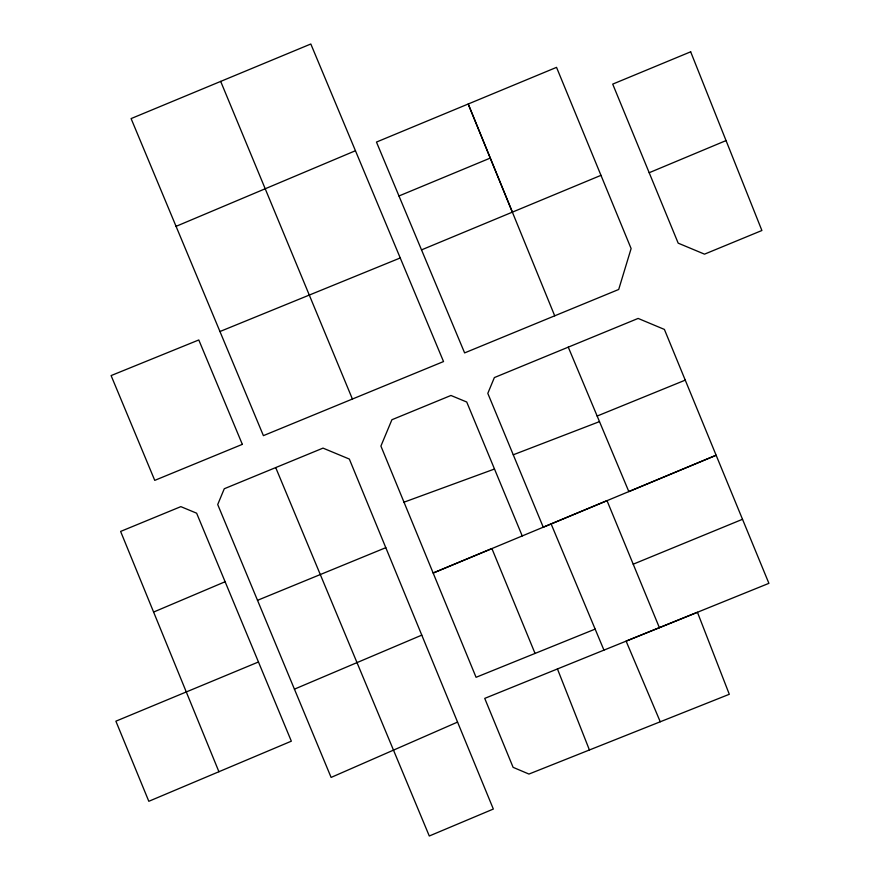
<?xml version="1.0" encoding="UTF-8"?>
<svg xmlns="http://www.w3.org/2000/svg" width="880" height="880" viewBox="0 0 880 880"><rect width="100%" height="100%" fill="white"/><g stroke="black" fill="none" stroke-linecap="round" stroke-linejoin="round"><path stroke-width="1.32" d="M457.556 722.095L331.111 777.425L217.712 504.537L224.268 488.752L323.015 448.118L349.338 459.063L493.339 809.05L429.286 836L275.715 467.61M294.415 689.161L421.762 635.14M153.604 612.062L120.615 531.432L180.84 506.638L196.625 513.194L258.456 661.98L115.885 721.182L148.819 801.295L218.911 771.727L153.604 612.062L225.115 581.746M176.055 226.347L355.443 150.733L310.816 44L131.098 118.591L263.406 435.644L443.531 361.559L355.443 150.733M218.911 771.727L291.335 741.18L258.456 661.98M649.187 172.722L726.055 140.58M659.384 627.671L607.013 500.654L433.158 573.023L491.909 548.581L535.051 653.433M398.97 195.976L464.618 352.902L618.695 289.476L631.114 248.567L556.534 67.364L376.464 142.065L398.97 195.976L490.259 158.081L468.204 104.005L554.708 315.81M421.542 249.876L600.974 175.34M568.271 347.149L494.362 377.575L487.806 393.36L543.257 527.208L716.133 455.246L664.4 329.428L638.132 318.428L568.271 347.149L628.837 491.601L716.133 455.246L768.9 583.341L484.726 698.39L513.106 767.338L528.946 774.059L729.3 694.287L697.444 612.282L626.109 641.124L660.242 721.754M385.814 547.668L257.488 600.325M633.226 564.19L742.522 519.288M219.934 331.529L400.224 257.972M597.157 416.042L685.256 380.138M595.166 629.101L476.069 677.303L380.908 446.072L391.908 419.738L450.945 395.472L466.73 402.017L522.225 535.931M513.282 454.784L599.489 421.619M403.986 502.194L494.472 469.029M551.111 523.908L603.944 650.122M352.418 399.058L220.671 81.378M490.259 158.081L512.369 212.157M557.436 668.932L589.413 749.958M690.668 51.81L612.711 84.117L678.183 243.155L704.517 254.155L761.893 230.505L690.668 51.81M242.33 444.356L154.748 480.37L111.1 375.584L198.792 339.966L242.33 444.356"/></g></svg>
